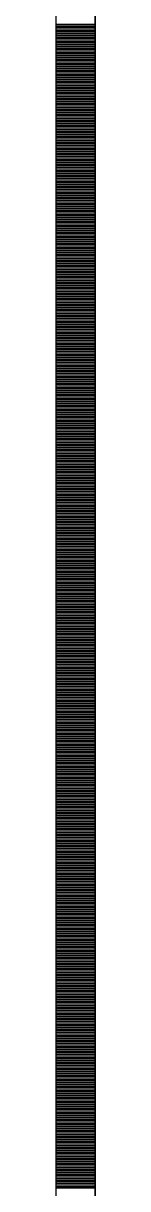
# Model space of a CAD drawing. Header units: millimetres. Extents: x -231292 to 573618, y -153144 to 564035.
# Drawn here: x 8548 to 8573, y 196351 to 197092 of the extents above; entities that cross this region are included whole.
import ezdxf

# ---------------------------------------------------------------- set-up
doc = ezdxf.new("R2010")
doc.units = ezdxf.units.MM
doc.layers.add('АР_Тонкая', color=250, linetype='Continuous', lineweight=5)
doc.layers.add('АР_Штриховка', color=250, linetype='Continuous', lineweight=0)

msp = doc.modelspace()

# ---------------------------------------------------------------- linework, layer by layer
at = {"layer": 'АР_Тонкая', "color": 18, "linetype": 'Continuous', "lineweight": 25, "true_color": 0x000000}
for p, q in [((8548.243, 263866.253), (8548.243, 187666.253)), ((8573.243, 263866.253), (8573.243, 187666.253)), ((8573.243, 187666.253), (8573.243, 263866.253))]:
    msp.add_line(p, q, dxfattribs=at)
at = {"layer": 'АР_Штриховка', "color": 18, "linetype": 'Continuous', "lineweight": 25, "true_color": 0x000000}
for p, q in [((8548.243, 197091.002), (8573.243, 197091.002)), ((8548.243, 197090.002), (8573.243, 197090.002)), ((8548.243, 197089.002), (8573.243, 197089.002)), ((8548.243, 197088.002), (8573.243, 197088.002)), ((8548.243, 197087.002), (8573.243, 197087.002)), ((8548.243, 197086.002), (8573.243, 197086.002)), ((8548.243, 197085.002), (8573.243, 197085.002)), ((8548.243, 197084.002), (8573.243, 197084.002)), ((8548.243, 197083.002), (8573.243, 197083.002)), ((8548.243, 197082.002), (8573.243, 197082.002)), ((8548.243, 197081.002), (8573.243, 197081.002)), ((8548.243, 197080.002), (8573.243, 197080.002)), ((8548.243, 197079.002), (8573.243, 197079.002)), ((8548.243, 197078.002), (8573.243, 197078.002)), ((8548.243, 197077.002), (8573.243, 197077.002)), ((8548.243, 197076.002), (8573.243, 197076.002)), ((8548.243, 197075.002), (8573.243, 197075.002)), ((8548.243, 197074.002), (8573.243, 197074.002)), ((8548.243, 197073.002), (8573.243, 197073.002)), ((8548.243, 197072.002), (8573.243, 197072.002)), ((8548.243, 197071.002), (8573.243, 197071.002)), ((8548.243, 197070.002), (8573.243, 197070.002)), ((8548.243, 197069.002), (8573.243, 197069.002)), ((8548.243, 197068.002), (8573.243, 197068.002)), ((8548.243, 197067.002), (8573.243, 197067.002)), ((8548.243, 197066.002), (8573.243, 197066.002)), ((8548.243, 197065.002), (8573.243, 197065.002)), ((8548.243, 197064.002), (8573.243, 197064.002)), ((8548.243, 197063.002), (8573.243, 197063.002)), ((8548.243, 197062.002), (8573.243, 197062.002)), ((8548.243, 197061.002), (8573.243, 197061.002)), ((8548.243, 197060.002), (8573.243, 197060.002)), ((8548.243, 197059.002), (8573.243, 197059.002)), ((8548.243, 197058.002), (8573.243, 197058.002)), ((8548.243, 197057.002), (8573.243, 197057.002)), ((8548.243, 197056.002), (8573.243, 197056.002)), ((8548.243, 197055.002), (8573.243, 197055.002)), ((8548.243, 197054.002), (8573.243, 197054.002)), ((8548.243, 197053.002), (8573.243, 197053.002)), ((8548.243, 197052.002), (8573.243, 197052.002)), ((8548.243, 197051.002), (8573.243, 197051.002)), ((8548.243, 197050.002), (8573.243, 197050.002)), ((8548.243, 197049.002), (8573.243, 197049.002)), ((8548.243, 197048.002), (8573.243, 197048.002)), ((8548.243, 197047.002), (8573.243, 197047.002)), ((8548.243, 197046.002), (8573.243, 197046.002)), ((8548.243, 197045.002), (8573.243, 197045.002)), ((8548.243, 197044.002), (8573.243, 197044.002)), ((8548.243, 197043.002), (8573.243, 197043.002)), ((8548.243, 197042.002), (8573.243, 197042.002)), ((8548.243, 197041.002), (8573.243, 197041.002)), ((8548.243, 197040.002), (8573.243, 197040.002)), ((8548.243, 197039.002), (8573.243, 197039.002)), ((8548.243, 197038.002), (8573.243, 197038.002)), ((8548.243, 197037.002), (8573.243, 197037.002)), ((8548.243, 197036.002), (8573.243, 197036.002)), ((8548.243, 197035.002), (8573.243, 197035.002)), ((8548.243, 197034.002), (8573.243, 197034.002)), ((8548.243, 197033.002), (8573.243, 197033.002)), ((8548.243, 197032.002), (8573.243, 197032.002)), ((8548.243, 197031.002), (8573.243, 197031.002)), ((8548.243, 197030.002), (8573.243, 197030.002)), ((8548.243, 197029.002), (8573.243, 197029.002)), ((8548.243, 197028.002), (8573.243, 197028.002)), ((8548.243, 197027.002), (8573.243, 197027.002)), ((8548.243, 197026.002), (8573.243, 197026.002)), ((8548.243, 197025.002), (8573.243, 197025.002)), ((8548.243, 197024.002), (8573.243, 197024.002)), ((8548.243, 197023.002), (8573.243, 197023.002)), ((8548.243, 197022.002), (8573.243, 197022.002)), ((8548.243, 197021.002), (8573.243, 197021.002)), ((8548.243, 197020.002), (8573.243, 197020.002)), ((8548.243, 197019.002), (8573.243, 197019.002)), ((8548.243, 197018.002), (8573.243, 197018.002)), ((8548.243, 197017.002), (8573.243, 197017.002)), ((8548.243, 197016.002), (8573.243, 197016.002)), ((8548.243, 197015.002), (8573.243, 197015.002)), ((8548.243, 197014.002), (8573.243, 197014.002)), ((8548.243, 197013.002), (8573.243, 197013.002)), ((8548.243, 197012.002), (8573.243, 197012.002)), ((8548.243, 197011.002), (8573.243, 197011.002)), ((8548.243, 197010.002), (8573.243, 197010.002)), ((8548.243, 197009.002), (8573.243, 197009.002)), ((8548.243, 197008.002), (8573.243, 197008.002)), ((8548.243, 197007.002), (8573.243, 197007.002)), ((8548.243, 197006.002), (8573.243, 197006.002)), ((8548.243, 197005.002), (8573.243, 197005.002)), ((8548.243, 197004.002), (8573.243, 197004.002)), ((8548.243, 197003.002), (8573.243, 197003.002)), ((8548.243, 197002.002), (8573.243, 197002.002)), ((8548.243, 197001.002), (8573.243, 197001.002)), ((8548.243, 197000.002), (8573.243, 197000.002)), ((8548.243, 196999.002), (8573.243, 196999.002)), ((8548.243, 196998.002), (8573.243, 196998.002)), ((8548.243, 196997.002), (8573.243, 196997.002)), ((8548.243, 196996.002), (8573.243, 196996.002)), ((8548.243, 196995.002), (8573.243, 196995.002)), ((8548.243, 196994.002), (8573.243, 196994.002)), ((8548.243, 196993.002), (8573.243, 196993.002)), ((8548.243, 196992.002), (8573.243, 196992.002)), ((8548.243, 196991.002), (8573.243, 196991.002)), ((8548.243, 196990.002), (8573.243, 196990.002)), ((8548.243, 196989.002), (8573.243, 196989.002)), ((8548.243, 196988.002), (8573.243, 196988.002)), ((8548.243, 196987.002), (8573.243, 196987.002)), ((8548.243, 196986.002), (8573.243, 196986.002)), ((8548.243, 196985.002), (8573.243, 196985.002)), ((8548.243, 196984.002), (8573.243, 196984.002)), ((8548.243, 196983.002), (8573.243, 196983.002)), ((8548.243, 196982.002), (8573.243, 196982.002)), ((8548.243, 196981.002), (8573.243, 196981.002)), ((8548.243, 196980.002), (8573.243, 196980.002)), ((8548.243, 196979.002), (8573.243, 196979.002)), ((8548.243, 196978.002), (8573.243, 196978.002)), ((8548.243, 196977.002), (8573.243, 196977.002)), ((8548.243, 196976.002), (8573.243, 196976.002)), ((8548.243, 196975.002), (8573.243, 196975.002)), ((8548.243, 196974.002), (8573.243, 196974.002)), ((8548.243, 196973.002), (8573.243, 196973.002)), ((8548.243, 196972.002), (8573.243, 196972.002)), ((8548.243, 196971.002), (8573.243, 196971.002)), ((8548.243, 196970.002), (8573.243, 196970.002)), ((8548.243, 196969.002), (8573.243, 196969.002)), ((8548.243, 196968.002), (8573.243, 196968.002)), ((8548.243, 196967.002), (8573.243, 196967.002)), ((8548.243, 196966.002), (8573.243, 196966.002)), ((8548.243, 196965.002), (8573.243, 196965.002)), ((8548.243, 196964.002), (8573.243, 196964.002)), ((8548.243, 196963.002), (8573.243, 196963.002)), ((8548.243, 196962.002), (8573.243, 196962.002)), ((8548.243, 196961.002), (8573.243, 196961.002)), ((8548.243, 196960.002), (8573.243, 196960.002)), ((8548.243, 196959.002), (8573.243, 196959.002)), ((8548.243, 196958.002), (8573.243, 196958.002)), ((8548.243, 196957.002), (8573.243, 196957.002)), ((8548.243, 196956.002), (8573.243, 196956.002)), ((8548.243, 196955.002), (8573.243, 196955.002)), ((8548.243, 196954.002), (8573.243, 196954.002)), ((8548.243, 196953.002), (8573.243, 196953.002)), ((8548.243, 196952.002), (8573.243, 196952.002)), ((8548.243, 196951.002), (8573.243, 196951.002)), ((8548.243, 196950.002), (8573.243, 196950.002)), ((8548.243, 196949.002), (8573.243, 196949.002)), ((8548.243, 196948.002), (8573.243, 196948.002)), ((8548.243, 196947.002), (8573.243, 196947.002)), ((8548.243, 196946.002), (8573.243, 196946.002)), ((8548.243, 196945.002), (8573.243, 196945.002)), ((8548.243, 196944.002), (8573.243, 196944.002)), ((8548.243, 196943.002), (8573.243, 196943.002)), ((8548.243, 196942.002), (8573.243, 196942.002)), ((8548.243, 196941.002), (8573.243, 196941.002)), ((8548.243, 196940.002), (8573.243, 196940.002)), ((8548.243, 196939.002), (8573.243, 196939.002)), ((8548.243, 196938.002), (8573.243, 196938.002)), ((8548.243, 196937.002), (8573.243, 196937.002)), ((8548.243, 196936.002), (8573.243, 196936.002)), ((8548.243, 196935.002), (8573.243, 196935.002)), ((8548.243, 196934.002), (8573.243, 196934.002)), ((8548.243, 196933.002), (8573.243, 196933.002)), ((8548.243, 196932.002), (8573.243, 196932.002)), ((8548.243, 196931.002), (8573.243, 196931.002)), ((8548.243, 196930.002), (8573.243, 196930.002)), ((8548.243, 196929.002), (8573.243, 196929.002)), ((8548.243, 196928.002), (8573.243, 196928.002)), ((8548.243, 196927.002), (8573.243, 196927.002)), ((8548.243, 196926.002), (8573.243, 196926.002)), ((8548.243, 196925.002), (8573.243, 196925.002)), ((8548.243, 196924.002), (8573.243, 196924.002)), ((8548.243, 196923.002), (8573.243, 196923.002)), ((8548.243, 196922.002), (8573.243, 196922.002)), ((8548.243, 196921.002), (8573.243, 196921.002)), ((8548.243, 196920.002), (8573.243, 196920.002)), ((8548.243, 196919.002), (8573.243, 196919.002)), ((8548.243, 196918.002), (8573.243, 196918.002)), ((8548.243, 196917.002), (8573.243, 196917.002)), ((8548.243, 196916.002), (8573.243, 196916.002)), ((8548.243, 196915.002), (8573.243, 196915.002)), ((8548.243, 196914.002), (8573.243, 196914.002)), ((8548.243, 196913.002), (8573.243, 196913.002)), ((8548.243, 196912.002), (8573.243, 196912.002)), ((8548.243, 196911.002), (8573.243, 196911.002)), ((8548.243, 196910.002), (8573.243, 196910.002)), ((8548.243, 196909.002), (8573.243, 196909.002)), ((8548.243, 196908.002), (8573.243, 196908.002)), ((8548.243, 196907.002), (8573.243, 196907.002)), ((8548.243, 196906.002), (8573.243, 196906.002)), ((8548.243, 196905.002), (8573.243, 196905.002)), ((8548.243, 196904.002), (8573.243, 196904.002)), ((8548.243, 196903.002), (8573.243, 196903.002)), ((8548.243, 196902.002), (8573.243, 196902.002)), ((8548.243, 196901.002), (8573.243, 196901.002)), ((8548.243, 196900.002), (8573.243, 196900.002)), ((8548.243, 196899.002), (8573.243, 196899.002)), ((8548.243, 196898.002), (8573.243, 196898.002)), ((8548.243, 196897.002), (8573.243, 196897.002)), ((8548.243, 196896.002), (8573.243, 196896.002)), ((8548.243, 196895.002), (8573.243, 196895.002)), ((8548.243, 196894.002), (8573.243, 196894.002)), ((8548.243, 196893.002), (8573.243, 196893.002)), ((8548.243, 196892.002), (8573.243, 196892.002)), ((8548.243, 196891.002), (8573.243, 196891.002)), ((8548.243, 196890.002), (8573.243, 196890.002)), ((8548.243, 196889.002), (8573.243, 196889.002)), ((8548.243, 196888.002), (8573.243, 196888.002)), ((8548.243, 196887.002), (8573.243, 196887.002)), ((8548.243, 196886.002), (8573.243, 196886.002)), ((8548.243, 196885.002), (8573.243, 196885.002)), ((8548.243, 196884.002), (8573.243, 196884.002)), ((8548.243, 196883.002), (8573.243, 196883.002)), ((8548.243, 196882.002), (8573.243, 196882.002)), ((8548.243, 196881.002), (8573.243, 196881.002)), ((8548.243, 196880.002), (8573.243, 196880.002)), ((8548.243, 196879.002), (8573.243, 196879.002)), ((8548.243, 196878.002), (8573.243, 196878.002)), ((8548.243, 196877.002), (8573.243, 196877.002)), ((8548.243, 196876.002), (8573.243, 196876.002)), ((8548.243, 196875.002), (8573.243, 196875.002)), ((8548.243, 196874.002), (8573.243, 196874.002)), ((8548.243, 196873.002), (8573.243, 196873.002)), ((8548.243, 196872.002), (8573.243, 196872.002)), ((8548.243, 196871.002), (8573.243, 196871.002)), ((8548.243, 196870.002), (8573.243, 196870.002)), ((8548.243, 196869.002), (8573.243, 196869.002)), ((8548.243, 196868.002), (8573.243, 196868.002)), ((8548.243, 196867.002), (8573.243, 196867.002)), ((8548.243, 196866.002), (8573.243, 196866.002)), ((8548.243, 196865.002), (8573.243, 196865.002)), ((8548.243, 196864.002), (8573.243, 196864.002)), ((8548.243, 196863.002), (8573.243, 196863.002)), ((8548.243, 196862.002), (8573.243, 196862.002)), ((8548.243, 196861.002), (8573.243, 196861.002)), ((8548.243, 196860.002), (8573.243, 196860.002)), ((8548.243, 196859.002), (8573.243, 196859.002)), ((8548.243, 196858.002), (8573.243, 196858.002)), ((8548.243, 196857.002), (8573.243, 196857.002)), ((8548.243, 196856.002), (8573.243, 196856.002)), ((8548.243, 196855.002), (8573.243, 196855.002)), ((8548.243, 196854.002), (8573.243, 196854.002)), ((8548.243, 196853.002), (8573.243, 196853.002)), ((8548.243, 196852.002), (8573.243, 196852.002)), ((8548.243, 196851.002), (8573.243, 196851.002)), ((8548.243, 196850.002), (8573.243, 196850.002)), ((8548.243, 196849.002), (8573.243, 196849.002)), ((8548.243, 196848.002), (8573.243, 196848.002)), ((8548.243, 196847.002), (8573.243, 196847.002)), ((8548.243, 196846.002), (8573.243, 196846.002)), ((8548.243, 196845.002), (8573.243, 196845.002)), ((8548.243, 196844.002), (8573.243, 196844.002)), ((8548.243, 196843.002), (8573.243, 196843.002)), ((8548.243, 196842.002), (8573.243, 196842.002)), ((8548.243, 196841.002), (8573.243, 196841.002)), ((8548.243, 196840.002), (8573.243, 196840.002)), ((8548.243, 196839.002), (8573.243, 196839.002)), ((8548.243, 196838.002), (8573.243, 196838.002)), ((8548.243, 196837.002), (8573.243, 196837.002)), ((8548.243, 196836.002), (8573.243, 196836.002)), ((8548.243, 196835.002), (8573.243, 196835.002)), ((8548.243, 196834.002), (8573.243, 196834.002)), ((8548.243, 196833.002), (8573.243, 196833.002)), ((8548.243, 196832.002), (8573.243, 196832.002)), ((8548.243, 196831.002), (8573.243, 196831.002)), ((8548.243, 196830.002), (8573.243, 196830.002)), ((8548.243, 196829.002), (8573.243, 196829.002)), ((8548.243, 196828.002), (8573.243, 196828.002)), ((8548.243, 196827.002), (8573.243, 196827.002)), ((8548.243, 196826.002), (8573.243, 196826.002)), ((8548.243, 196825.002), (8573.243, 196825.002)), ((8548.243, 196824.002), (8573.243, 196824.002)), ((8548.243, 196823.002), (8573.243, 196823.002)), ((8548.243, 196822.002), (8573.243, 196822.002)), ((8548.243, 196821.002), (8573.243, 196821.002)), ((8548.243, 196820.002), (8573.243, 196820.002)), ((8548.243, 196819.002), (8573.243, 196819.002)), ((8548.243, 196818.002), (8573.243, 196818.002)), ((8548.243, 196817.002), (8573.243, 196817.002)), ((8548.243, 196816.002), (8573.243, 196816.002)), ((8548.243, 196815.002), (8573.243, 196815.002)), ((8548.243, 196814.002), (8573.243, 196814.002)), ((8548.243, 196813.002), (8573.243, 196813.002)), ((8548.243, 196812.002), (8573.243, 196812.002)), ((8548.243, 196811.002), (8573.243, 196811.002)), ((8548.243, 196810.002), (8573.243, 196810.002)), ((8548.243, 196809.002), (8573.243, 196809.002)), ((8548.243, 196808.002), (8573.243, 196808.002)), ((8548.243, 196807.002), (8573.243, 196807.002)), ((8548.243, 196806.002), (8573.243, 196806.002)), ((8548.243, 196805.002), (8573.243, 196805.002)), ((8548.243, 196804.002), (8573.243, 196804.002)), ((8548.243, 196803.002), (8573.243, 196803.002)), ((8548.243, 196802.002), (8573.243, 196802.002)), ((8548.243, 196801.002), (8573.243, 196801.002)), ((8548.243, 196800.002), (8573.243, 196800.002)), ((8548.243, 196799.002), (8573.243, 196799.002)), ((8548.243, 196798.002), (8573.243, 196798.002)), ((8548.243, 196797.002), (8573.243, 196797.002)), ((8548.243, 196796.002), (8573.243, 196796.002)), ((8548.243, 196795.002), (8573.243, 196795.002)), ((8548.243, 196794.002), (8573.243, 196794.002)), ((8548.243, 196793.002), (8573.243, 196793.002)), ((8548.243, 196792.002), (8573.243, 196792.002)), ((8548.243, 196791.002), (8573.243, 196791.002)), ((8548.243, 196790.002), (8573.243, 196790.002)), ((8548.243, 196789.002), (8573.243, 196789.002)), ((8548.243, 196788.002), (8573.243, 196788.002)), ((8548.243, 196787.002), (8573.243, 196787.002)), ((8548.243, 196786.002), (8573.243, 196786.002)), ((8548.243, 196785.002), (8573.243, 196785.002)), ((8548.243, 196784.002), (8573.243, 196784.002)), ((8548.243, 196783.002), (8573.243, 196783.002)), ((8548.243, 196782.002), (8573.243, 196782.002)), ((8548.243, 196781.002), (8573.243, 196781.002)), ((8548.243, 196780.002), (8573.243, 196780.002)), ((8548.243, 196779.002), (8573.243, 196779.002)), ((8548.243, 196778.002), (8573.243, 196778.002)), ((8548.243, 196777.002), (8573.243, 196777.002)), ((8548.243, 196776.002), (8573.243, 196776.002)), ((8548.243, 196775.002), (8573.243, 196775.002)), ((8548.243, 196774.002), (8573.243, 196774.002)), ((8548.243, 196773.002), (8573.243, 196773.002)), ((8548.243, 196772.002), (8573.243, 196772.002)), ((8548.243, 196771.002), (8573.243, 196771.002)), ((8548.243, 196770.002), (8573.243, 196770.002)), ((8548.243, 196769.002), (8573.243, 196769.002)), ((8548.243, 196768.002), (8573.243, 196768.002)), ((8548.243, 196767.002), (8573.243, 196767.002)), ((8548.243, 196766.002), (8573.243, 196766.002)), ((8548.243, 196765.002), (8573.243, 196765.002)), ((8548.243, 196764.002), (8573.243, 196764.002)), ((8548.243, 196763.002), (8573.243, 196763.002)), ((8548.243, 196762.002), (8573.243, 196762.002)), ((8548.243, 196761.002), (8573.243, 196761.002)), ((8548.243, 196760.002), (8573.243, 196760.002)), ((8548.243, 196759.002), (8573.243, 196759.002)), ((8548.243, 196758.002), (8573.243, 196758.002)), ((8548.243, 196757.002), (8573.243, 196757.002)), ((8548.243, 196756.002), (8573.243, 196756.002)), ((8548.243, 196755.002), (8573.243, 196755.002)), ((8548.243, 196754.002), (8573.243, 196754.002)), ((8548.243, 196753.002), (8573.243, 196753.002)), ((8548.243, 196752.002), (8573.243, 196752.002)), ((8548.243, 196751.002), (8573.243, 196751.002)), ((8548.243, 196750.002), (8573.243, 196750.002)), ((8548.243, 196749.002), (8573.243, 196749.002)), ((8548.243, 196748.002), (8573.243, 196748.002)), ((8548.243, 196747.002), (8573.243, 196747.002)), ((8548.243, 196746.002), (8573.243, 196746.002)), ((8548.243, 196745.002), (8573.243, 196745.002)), ((8548.243, 196744.002), (8573.243, 196744.002)), ((8548.243, 196743.002), (8573.243, 196743.002)), ((8548.243, 196742.002), (8573.243, 196742.002)), ((8548.243, 196741.002), (8573.243, 196741.002)), ((8548.243, 196740.002), (8573.243, 196740.002)), ((8548.243, 196739.002), (8573.243, 196739.002)), ((8548.243, 196738.002), (8573.243, 196738.002)), ((8548.243, 196737.002), (8573.243, 196737.002)), ((8548.243, 196736.002), (8573.243, 196736.002)), ((8548.243, 196735.002), (8573.243, 196735.002)), ((8548.243, 196734.002), (8573.243, 196734.002)), ((8548.243, 196733.002), (8573.243, 196733.002)), ((8548.243, 196732.002), (8573.243, 196732.002)), ((8548.243, 196731.002), (8573.243, 196731.002)), ((8548.243, 196730.002), (8573.243, 196730.002)), ((8548.243, 196729.002), (8573.243, 196729.002)), ((8548.243, 196728.002), (8573.243, 196728.002)), ((8548.243, 196727.002), (8573.243, 196727.002)), ((8548.243, 196726.002), (8573.243, 196726.002)), ((8548.243, 196725.002), (8573.243, 196725.002)), ((8548.243, 196724.002), (8573.243, 196724.002)), ((8548.243, 196723.002), (8573.243, 196723.002)), ((8548.243, 196722.002), (8573.243, 196722.002)), ((8548.243, 196721.002), (8573.243, 196721.002)), ((8548.243, 196720.002), (8573.243, 196720.002)), ((8548.243, 196719.002), (8573.243, 196719.002)), ((8548.243, 196718.002), (8573.243, 196718.002)), ((8548.243, 196717.002), (8573.243, 196717.002)), ((8548.243, 196716.002), (8573.243, 196716.002)), ((8548.243, 196715.002), (8573.243, 196715.002)), ((8548.243, 196714.002), (8573.243, 196714.002)), ((8548.243, 196713.002), (8573.243, 196713.002)), ((8548.243, 196712.002), (8573.243, 196712.002)), ((8548.243, 196711.002), (8573.243, 196711.002)), ((8548.243, 196710.002), (8573.243, 196710.002)), ((8548.243, 196709.002), (8573.243, 196709.002)), ((8548.243, 196708.002), (8573.243, 196708.002)), ((8548.243, 196707.002), (8573.243, 196707.002)), ((8548.243, 196706.002), (8573.243, 196706.002)), ((8548.243, 196705.002), (8573.243, 196705.002)), ((8548.243, 196704.002), (8573.243, 196704.002)), ((8548.243, 196703.002), (8573.243, 196703.002)), ((8548.243, 196702.002), (8573.243, 196702.002)), ((8548.243, 196701.002), (8573.243, 196701.002)), ((8548.243, 196700.002), (8573.243, 196700.002)), ((8548.243, 196699.002), (8573.243, 196699.002)), ((8548.243, 196698.002), (8573.243, 196698.002)), ((8548.243, 196697.002), (8573.243, 196697.002)), ((8548.243, 196696.002), (8573.243, 196696.002)), ((8548.243, 196695.002), (8573.243, 196695.002)), ((8548.243, 196694.002), (8573.243, 196694.002)), ((8548.243, 196693.002), (8573.243, 196693.002)), ((8548.243, 196692.002), (8573.243, 196692.002)), ((8548.243, 196691.002), (8573.243, 196691.002)), ((8548.243, 196690.002), (8573.243, 196690.002)), ((8548.243, 196689.002), (8573.243, 196689.002)), ((8548.243, 196688.002), (8573.243, 196688.002)), ((8548.243, 196687.002), (8573.243, 196687.002)), ((8548.243, 196686.002), (8573.243, 196686.002)), ((8548.243, 196685.002), (8573.243, 196685.002)), ((8548.243, 196684.002), (8573.243, 196684.002)), ((8548.243, 196683.002), (8573.243, 196683.002)), ((8548.243, 196682.002), (8573.243, 196682.002)), ((8548.243, 196681.002), (8573.243, 196681.002)), ((8548.243, 196680.002), (8573.243, 196680.002)), ((8548.243, 196679.002), (8573.243, 196679.002)), ((8548.243, 196678.002), (8573.243, 196678.002)), ((8548.243, 196677.002), (8573.243, 196677.002)), ((8548.243, 196676.002), (8573.243, 196676.002)), ((8548.243, 196675.002), (8573.243, 196675.002)), ((8548.243, 196674.002), (8573.243, 196674.002)), ((8548.243, 196673.002), (8573.243, 196673.002)), ((8548.243, 196672.002), (8573.243, 196672.002)), ((8548.243, 196671.002), (8573.243, 196671.002)), ((8548.243, 196670.002), (8573.243, 196670.002)), ((8548.243, 196669.002), (8573.243, 196669.002)), ((8548.243, 196668.002), (8573.243, 196668.002)), ((8548.243, 196667.002), (8573.243, 196667.002)), ((8548.243, 196666.002), (8573.243, 196666.002)), ((8548.243, 196665.002), (8573.243, 196665.002)), ((8548.243, 196664.002), (8573.243, 196664.002)), ((8548.243, 196663.002), (8573.243, 196663.002)), ((8548.243, 196662.002), (8573.243, 196662.002)), ((8548.243, 196661.002), (8573.243, 196661.002)), ((8548.243, 196660.002), (8573.243, 196660.002)), ((8548.243, 196659.002), (8573.243, 196659.002)), ((8548.243, 196658.002), (8573.243, 196658.002)), ((8548.243, 196657.002), (8573.243, 196657.002)), ((8548.243, 196656.002), (8573.243, 196656.002)), ((8548.243, 196655.002), (8573.243, 196655.002)), ((8548.243, 196654.002), (8573.243, 196654.002)), ((8548.243, 196653.002), (8573.243, 196653.002)), ((8548.243, 196652.002), (8573.243, 196652.002)), ((8548.243, 196651.002), (8573.243, 196651.002)), ((8548.243, 196650.002), (8573.243, 196650.002)), ((8548.243, 196649.002), (8573.243, 196649.002)), ((8548.243, 196648.002), (8573.243, 196648.002)), ((8548.243, 196647.002), (8573.243, 196647.002)), ((8548.243, 196646.002), (8573.243, 196646.002)), ((8548.243, 196645.002), (8573.243, 196645.002)), ((8548.243, 196644.002), (8573.243, 196644.002)), ((8548.243, 196643.002), (8573.243, 196643.002)), ((8548.243, 196642.002), (8573.243, 196642.002)), ((8548.243, 196641.002), (8573.243, 196641.002)), ((8548.243, 196640.002), (8573.243, 196640.002)), ((8548.243, 196639.002), (8573.243, 196639.002)), ((8548.243, 196638.002), (8573.243, 196638.002)), ((8548.243, 196637.002), (8573.243, 196637.002)), ((8548.243, 196636.002), (8573.243, 196636.002)), ((8548.243, 196635.002), (8573.243, 196635.002)), ((8548.243, 196634.002), (8573.243, 196634.002)), ((8548.243, 196633.002), (8573.243, 196633.002)), ((8548.243, 196632.002), (8573.243, 196632.002)), ((8548.243, 196631.002), (8573.243, 196631.002)), ((8548.243, 196630.002), (8573.243, 196630.002)), ((8548.243, 196629.002), (8573.243, 196629.002)), ((8548.243, 196628.002), (8573.243, 196628.002)), ((8548.243, 196627.002), (8573.243, 196627.002)), ((8548.243, 196626.002), (8573.243, 196626.002)), ((8548.243, 196625.002), (8573.243, 196625.002)), ((8548.243, 196624.002), (8573.243, 196624.002)), ((8548.243, 196623.002), (8573.243, 196623.002)), ((8548.243, 196622.002), (8573.243, 196622.002)), ((8548.243, 196621.002), (8573.243, 196621.002)), ((8548.243, 196620.002), (8573.243, 196620.002)), ((8548.243, 196619.002), (8573.243, 196619.002)), ((8548.243, 196618.002), (8573.243, 196618.002)), ((8548.243, 196617.002), (8573.243, 196617.002)), ((8548.243, 196616.002), (8573.243, 196616.002)), ((8548.243, 196615.002), (8573.243, 196615.002)), ((8548.243, 196614.002), (8573.243, 196614.002)), ((8548.243, 196613.002), (8573.243, 196613.002)), ((8548.243, 196612.002), (8573.243, 196612.002)), ((8548.243, 196611.002), (8573.243, 196611.002)), ((8548.243, 196610.002), (8573.243, 196610.002)), ((8548.243, 196609.002), (8573.243, 196609.002)), ((8548.243, 196608.002), (8573.243, 196608.002)), ((8548.243, 196607.002), (8573.243, 196607.002)), ((8548.243, 196606.002), (8573.243, 196606.002)), ((8548.243, 196605.002), (8573.243, 196605.002)), ((8548.243, 196604.002), (8573.243, 196604.002)), ((8548.243, 196603.002), (8573.243, 196603.002)), ((8548.243, 196602.002), (8573.243, 196602.002)), ((8548.243, 196601.002), (8573.243, 196601.002)), ((8548.243, 196600.002), (8573.243, 196600.002)), ((8548.243, 196599.002), (8573.243, 196599.002)), ((8548.243, 196598.002), (8573.243, 196598.002)), ((8548.243, 196597.002), (8573.243, 196597.002)), ((8548.243, 196596.002), (8573.243, 196596.002)), ((8548.243, 196595.002), (8573.243, 196595.002)), ((8548.243, 196594.002), (8573.243, 196594.002)), ((8548.243, 196593.002), (8573.243, 196593.002)), ((8548.243, 196592.002), (8573.243, 196592.002)), ((8548.243, 196591.002), (8573.243, 196591.002)), ((8548.243, 196590.002), (8573.243, 196590.002)), ((8548.243, 196589.002), (8573.243, 196589.002)), ((8548.243, 196588.002), (8573.243, 196588.002)), ((8548.243, 196587.002), (8573.243, 196587.002)), ((8548.243, 196586.002), (8573.243, 196586.002)), ((8548.243, 196585.002), (8573.243, 196585.002)), ((8548.243, 196584.002), (8573.243, 196584.002)), ((8548.243, 196583.002), (8573.243, 196583.002)), ((8548.243, 196582.002), (8573.243, 196582.002)), ((8548.243, 196581.002), (8573.243, 196581.002)), ((8548.243, 196580.002), (8573.243, 196580.002)), ((8548.243, 196579.002), (8573.243, 196579.002)), ((8548.243, 196578.002), (8573.243, 196578.002)), ((8548.243, 196577.002), (8573.243, 196577.002)), ((8548.243, 196576.002), (8573.243, 196576.002)), ((8548.243, 196575.002), (8573.243, 196575.002)), ((8548.243, 196574.002), (8573.243, 196574.002)), ((8548.243, 196573.002), (8573.243, 196573.002)), ((8548.243, 196572.002), (8573.243, 196572.002)), ((8548.243, 196571.002), (8573.243, 196571.002)), ((8548.243, 196570.002), (8573.243, 196570.002)), ((8548.243, 196569.002), (8573.243, 196569.002)), ((8548.243, 196568.002), (8573.243, 196568.002)), ((8548.243, 196567.002), (8573.243, 196567.002)), ((8548.243, 196566.002), (8573.243, 196566.002)), ((8548.243, 196565.002), (8573.243, 196565.002)), ((8548.243, 196564.002), (8573.243, 196564.002)), ((8548.243, 196563.002), (8573.243, 196563.002)), ((8548.243, 196562.002), (8573.243, 196562.002)), ((8548.243, 196561.002), (8573.243, 196561.002)), ((8548.243, 196560.002), (8573.243, 196560.002)), ((8548.243, 196559.002), (8573.243, 196559.002)), ((8548.243, 196558.002), (8573.243, 196558.002)), ((8548.243, 196557.002), (8573.243, 196557.002)), ((8548.243, 196556.002), (8573.243, 196556.002)), ((8548.243, 196555.002), (8573.243, 196555.002)), ((8548.243, 196554.002), (8573.243, 196554.002)), ((8548.243, 196553.002), (8573.243, 196553.002)), ((8548.243, 196552.002), (8573.243, 196552.002)), ((8548.243, 196551.002), (8573.243, 196551.002)), ((8548.243, 196550.002), (8573.243, 196550.002)), ((8548.243, 196549.002), (8573.243, 196549.002)), ((8548.243, 196548.002), (8573.243, 196548.002)), ((8548.243, 196547.002), (8573.243, 196547.002)), ((8548.243, 196546.002), (8573.243, 196546.002)), ((8548.243, 196545.002), (8573.243, 196545.002)), ((8548.243, 196544.002), (8573.243, 196544.002)), ((8548.243, 196543.002), (8573.243, 196543.002)), ((8548.243, 196542.002), (8573.243, 196542.002)), ((8548.243, 196541.002), (8573.243, 196541.002)), ((8548.243, 196540.002), (8573.243, 196540.002)), ((8548.243, 196539.002), (8573.243, 196539.002)), ((8548.243, 196538.002), (8573.243, 196538.002)), ((8548.243, 196537.002), (8573.243, 196537.002)), ((8548.243, 196536.002), (8573.243, 196536.002)), ((8548.243, 196535.002), (8573.243, 196535.002)), ((8548.243, 196534.002), (8573.243, 196534.002)), ((8548.243, 196533.002), (8573.243, 196533.002)), ((8548.243, 196532.002), (8573.243, 196532.002)), ((8548.243, 196531.002), (8573.243, 196531.002)), ((8548.243, 196530.002), (8573.243, 196530.002)), ((8548.243, 196529.002), (8573.243, 196529.002)), ((8548.243, 196528.002), (8573.243, 196528.002)), ((8548.243, 196527.002), (8573.243, 196527.002)), ((8548.243, 196526.002), (8573.243, 196526.002)), ((8548.243, 196525.002), (8573.243, 196525.002)), ((8548.243, 196524.002), (8573.243, 196524.002)), ((8548.243, 196523.002), (8573.243, 196523.002)), ((8548.243, 196522.002), (8573.243, 196522.002)), ((8548.243, 196521.002), (8573.243, 196521.002)), ((8548.243, 196520.002), (8573.243, 196520.002)), ((8548.243, 196519.002), (8573.243, 196519.002)), ((8548.243, 196518.002), (8573.243, 196518.002)), ((8548.243, 196517.002), (8573.243, 196517.002)), ((8548.243, 196516.002), (8573.243, 196516.002)), ((8548.243, 196515.002), (8573.243, 196515.002)), ((8548.243, 196514.002), (8573.243, 196514.002)), ((8548.243, 196513.002), (8573.243, 196513.002)), ((8548.243, 196512.002), (8573.243, 196512.002)), ((8548.243, 196511.002), (8573.243, 196511.002)), ((8548.243, 196510.002), (8573.243, 196510.002)), ((8548.243, 196509.002), (8573.243, 196509.002)), ((8548.243, 196508.002), (8573.243, 196508.002)), ((8548.243, 196507.002), (8573.243, 196507.002)), ((8548.243, 196506.002), (8573.243, 196506.002)), ((8548.243, 196505.002), (8573.243, 196505.002)), ((8548.243, 196504.002), (8573.243, 196504.002)), ((8548.243, 196503.002), (8573.243, 196503.002)), ((8548.243, 196502.002), (8573.243, 196502.002)), ((8548.243, 196501.002), (8573.243, 196501.002)), ((8548.243, 196500.002), (8573.243, 196500.002)), ((8548.243, 196499.002), (8573.243, 196499.002)), ((8548.243, 196498.002), (8573.243, 196498.002)), ((8548.243, 196497.002), (8573.243, 196497.002)), ((8548.243, 196496.002), (8573.243, 196496.002)), ((8548.243, 196495.002), (8573.243, 196495.002)), ((8548.243, 196494.002), (8573.243, 196494.002)), ((8548.243, 196493.002), (8573.243, 196493.002)), ((8548.243, 196492.002), (8573.243, 196492.002)), ((8548.243, 196491.002), (8573.243, 196491.002)), ((8548.243, 196490.002), (8573.243, 196490.002)), ((8548.243, 196489.002), (8573.243, 196489.002)), ((8548.243, 196488.002), (8573.243, 196488.002)), ((8548.243, 196487.002), (8573.243, 196487.002)), ((8548.243, 196486.002), (8573.243, 196486.002)), ((8548.243, 196485.002), (8573.243, 196485.002)), ((8548.243, 196484.002), (8573.243, 196484.002)), ((8548.243, 196483.002), (8573.243, 196483.002)), ((8548.243, 196482.002), (8573.243, 196482.002)), ((8548.243, 196481.002), (8573.243, 196481.002)), ((8548.243, 196480.002), (8573.243, 196480.002)), ((8548.243, 196479.002), (8573.243, 196479.002)), ((8548.243, 196478.002), (8573.243, 196478.002)), ((8548.243, 196477.002), (8573.243, 196477.002)), ((8548.243, 196476.002), (8573.243, 196476.002)), ((8548.243, 196475.002), (8573.243, 196475.002)), ((8548.243, 196474.002), (8573.243, 196474.002)), ((8548.243, 196473.002), (8573.243, 196473.002)), ((8548.243, 196472.002), (8573.243, 196472.002)), ((8548.243, 196471.002), (8573.243, 196471.002)), ((8548.243, 196470.002), (8573.243, 196470.002)), ((8548.243, 196469.002), (8573.243, 196469.002)), ((8548.243, 196468.002), (8573.243, 196468.002)), ((8548.243, 196467.002), (8573.243, 196467.002)), ((8548.243, 196466.002), (8573.243, 196466.002)), ((8548.243, 196465.002), (8573.243, 196465.002)), ((8548.243, 196464.002), (8573.243, 196464.002)), ((8548.243, 196463.002), (8573.243, 196463.002)), ((8548.243, 196462.002), (8573.243, 196462.002)), ((8548.243, 196461.002), (8573.243, 196461.002)), ((8548.243, 196460.002), (8573.243, 196460.002)), ((8548.243, 196459.002), (8573.243, 196459.002)), ((8548.243, 196458.002), (8573.243, 196458.002)), ((8548.243, 196457.002), (8573.243, 196457.002)), ((8548.243, 196456.002), (8573.243, 196456.002)), ((8548.243, 196455.002), (8573.243, 196455.002)), ((8548.243, 196454.002), (8573.243, 196454.002)), ((8548.243, 196453.002), (8573.243, 196453.002)), ((8548.243, 196452.002), (8573.243, 196452.002)), ((8548.243, 196451.002), (8573.243, 196451.002)), ((8548.243, 196450.002), (8573.243, 196450.002)), ((8548.243, 196449.002), (8573.243, 196449.002)), ((8548.243, 196448.002), (8573.243, 196448.002)), ((8548.243, 196447.002), (8573.243, 196447.002)), ((8548.243, 196446.002), (8573.243, 196446.002)), ((8548.243, 196445.002), (8573.243, 196445.002)), ((8548.243, 196444.002), (8573.243, 196444.002)), ((8548.243, 196443.002), (8573.243, 196443.002)), ((8548.243, 196442.002), (8573.243, 196442.002)), ((8548.243, 196441.002), (8573.243, 196441.002)), ((8548.243, 196440.002), (8573.243, 196440.002)), ((8548.243, 196439.002), (8573.243, 196439.002)), ((8548.243, 196438.002), (8573.243, 196438.002)), ((8548.243, 196437.002), (8573.243, 196437.002)), ((8548.243, 196436.002), (8573.243, 196436.002)), ((8548.243, 196435.002), (8573.243, 196435.002)), ((8548.243, 196434.002), (8573.243, 196434.002)), ((8548.243, 196433.002), (8573.243, 196433.002)), ((8548.243, 196432.002), (8573.243, 196432.002)), ((8548.243, 196431.002), (8573.243, 196431.002)), ((8548.243, 196430.002), (8573.243, 196430.002)), ((8548.243, 196429.002), (8573.243, 196429.002)), ((8548.243, 196428.002), (8573.243, 196428.002)), ((8548.243, 196427.002), (8573.243, 196427.002)), ((8548.243, 196426.002), (8573.243, 196426.002)), ((8548.243, 196425.002), (8573.243, 196425.002)), ((8548.243, 196424.002), (8573.243, 196424.002)), ((8548.243, 196423.002), (8573.243, 196423.002)), ((8548.243, 196422.002), (8573.243, 196422.002)), ((8548.243, 196421.002), (8573.243, 196421.002)), ((8548.243, 196420.002), (8573.243, 196420.002)), ((8548.243, 196419.002), (8573.243, 196419.002)), ((8548.243, 196418.002), (8573.243, 196418.002)), ((8548.243, 196417.002), (8573.243, 196417.002)), ((8548.243, 196416.002), (8573.243, 196416.002)), ((8548.243, 196415.002), (8573.243, 196415.002)), ((8548.243, 196414.002), (8573.243, 196414.002)), ((8548.243, 196413.002), (8573.243, 196413.002)), ((8548.243, 196412.002), (8573.243, 196412.002)), ((8548.243, 196411.002), (8573.243, 196411.002)), ((8548.243, 196410.002), (8573.243, 196410.002)), ((8548.243, 196409.002), (8573.243, 196409.002)), ((8548.243, 196408.002), (8573.243, 196408.002)), ((8548.243, 196407.002), (8573.243, 196407.002)), ((8548.243, 196406.002), (8573.243, 196406.002)), ((8548.243, 196405.002), (8573.243, 196405.002)), ((8548.243, 196404.002), (8573.243, 196404.002)), ((8548.243, 196403.002), (8573.243, 196403.002)), ((8548.243, 196402.002), (8573.243, 196402.002)), ((8548.243, 196401.002), (8573.243, 196401.002)), ((8548.243, 196400.002), (8573.243, 196400.002)), ((8548.243, 196399.002), (8573.243, 196399.002)), ((8548.243, 196398.002), (8573.243, 196398.002)), ((8548.243, 196397.002), (8573.243, 196397.002)), ((8548.243, 196396.002), (8573.243, 196396.002)), ((8548.243, 196395.002), (8573.243, 196395.002)), ((8548.243, 196394.002), (8573.243, 196394.002)), ((8548.243, 196393.002), (8573.243, 196393.002)), ((8548.243, 196392.002), (8573.243, 196392.002)), ((8548.243, 196391.002), (8573.243, 196391.002)), ((8548.243, 196390.002), (8573.243, 196390.002)), ((8548.243, 196389.002), (8573.243, 196389.002)), ((8548.243, 196388.002), (8573.243, 196388.002)), ((8548.243, 196387.002), (8573.243, 196387.002)), ((8548.243, 196386.002), (8573.243, 196386.002)), ((8548.243, 196385.002), (8573.243, 196385.002)), ((8548.243, 196384.002), (8573.243, 196384.002)), ((8548.243, 196383.002), (8573.243, 196383.002)), ((8548.243, 196382.002), (8573.243, 196382.002)), ((8548.243, 196381.002), (8573.243, 196381.002)), ((8548.243, 196380.002), (8573.243, 196380.002)), ((8548.243, 196379.002), (8573.243, 196379.002)), ((8548.243, 196378.002), (8573.243, 196378.002)), ((8548.243, 196377.002), (8573.243, 196377.002)), ((8548.243, 196376.002), (8573.243, 196376.002)), ((8548.243, 196375.002), (8573.243, 196375.002)), ((8548.243, 196374.002), (8573.243, 196374.002)), ((8548.243, 196373.002), (8573.243, 196373.002)), ((8548.243, 196372.002), (8573.243, 196372.002)), ((8548.243, 196371.002), (8573.243, 196371.002)), ((8548.243, 196370.002), (8573.243, 196370.002)), ((8548.243, 196369.002), (8573.243, 196369.002)), ((8548.243, 196368.002), (8573.243, 196368.002)), ((8548.243, 196367.002), (8573.243, 196367.002)), ((8548.243, 196366.002), (8573.243, 196366.002)), ((8548.243, 196365.002), (8573.243, 196365.002)), ((8548.243, 196364.002), (8573.243, 196364.002)), ((8548.243, 196363.002), (8573.243, 196363.002)), ((8548.243, 196362.002), (8573.243, 196362.002)), ((8548.243, 196361.002), (8573.243, 196361.002)), ((8548.243, 196360.002), (8573.243, 196360.002)), ((8548.243, 196359.002), (8573.243, 196359.002)), ((8548.243, 196358.002), (8573.243, 196358.002)), ((8548.243, 196357.002), (8573.243, 196357.002)), ((8548.243, 196356.002), (8573.243, 196356.002)), ((8548.243, 196355.002), (8573.243, 196355.002)), ((8548.243, 196354.002), (8573.243, 196354.002)), ((8548.243, 196353.002), (8573.243, 196353.002)), ((8548.243, 196352.002), (8573.243, 196352.002)), ((8548.243, 196351.002), (8573.243, 196351.002))]:
    msp.add_line(p, q, dxfattribs=at)

doc.saveas('drawing.dxf')
